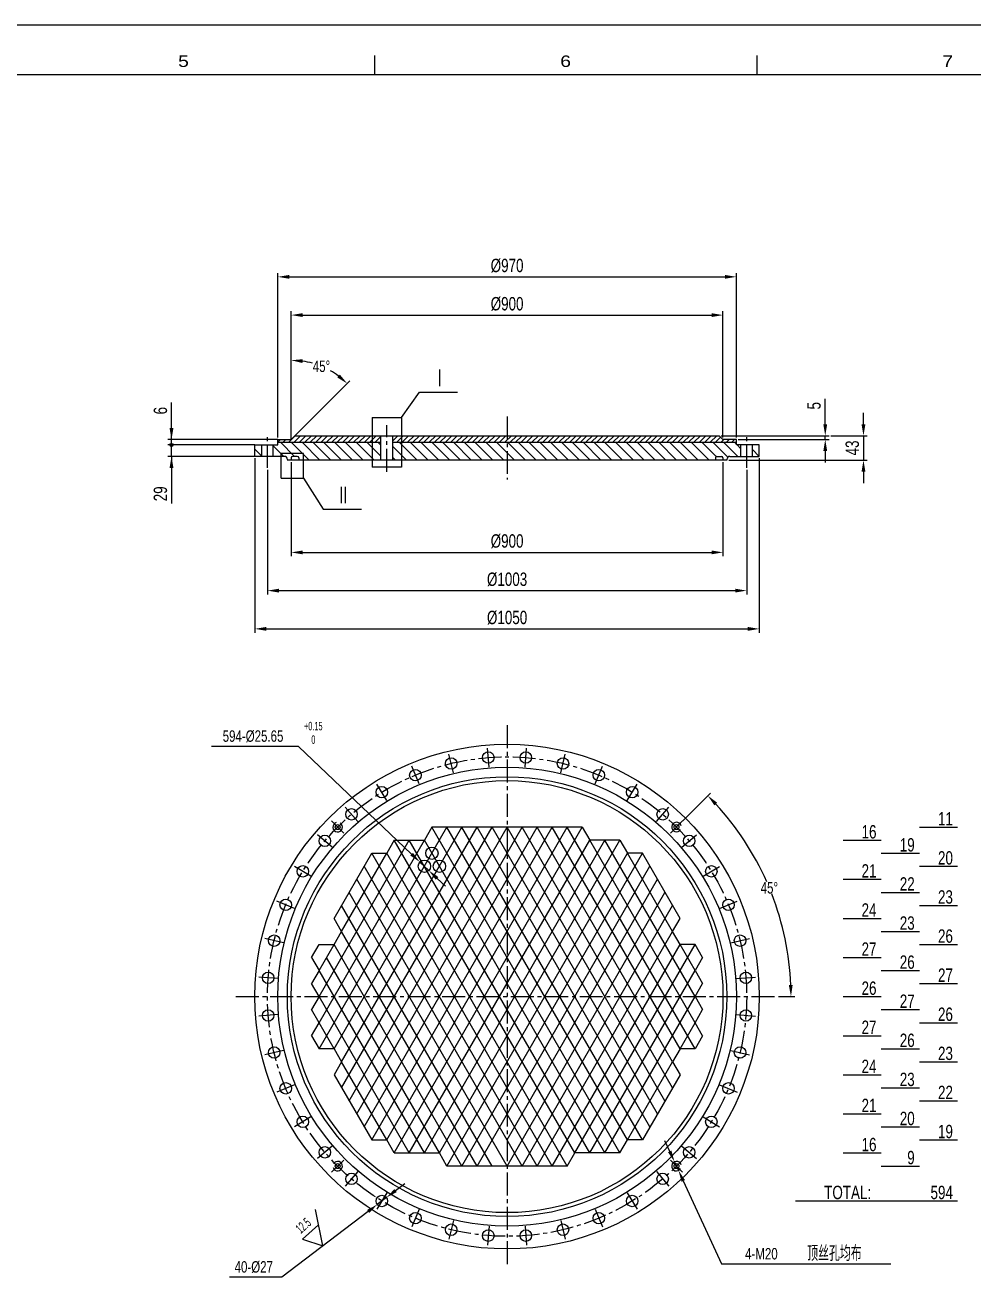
# Model space of a CAD drawing. Extents: x 0 to 840, y 0 to 594.
# Drawn here: x 435.4 to 683.5, y 268.4 to 594 of the extents above; entities that cross this region are included whole.
import ezdxf
from ezdxf.enums import TextEntityAlignment as Align

# ---------------------------------------------------------------- set-up
doc = ezdxf.new("R2010")
doc.units = 0
doc.header["$LTSCALE"] = 8
doc.linetypes.add('CENTER2', pattern=[1.125, 0.75, -0.125, 0.125, -0.125])
doc.layers.get('0').update_dxf_attribs({"color": 2, "linetype": 'CONTINUOUS'})
doc.layers.get('DEFPOINTS').update_dxf_attribs({"linetype": 'CONTINUOUS'})
for name, color, linetype in [('3', 3, 'CENTER2'), ('OT', 1, 'CONTINUOUS'), ('TEXT', 7, 'CONTINUOUS'), ('X4600A1$0$BORDER', 7, 'CONTINUOUS')]:
    doc.layers.add(name, color=color, linetype=linetype)
doc.styles.get("Standard").update_dxf_attribs({"font": 'JDECSTD', "width": 0.75, "bigfont": 'HZDX'})
doc.styles.add('X4600A1$0$STANDARD', font='AUCAD', dxfattribs={"width": 0.8})
doc.dimstyles.new('STANDARD$0', dxfattribs={"dimscale": 0, "dimtxt": 3.5, "dimasz": 3, "dimexe": 1, "dimexo": 0.5, "dimgap": 1, "dimtad": 1, "dimdsep": 46, "dimtxsty": 'Standard', "dimcen": 0, "dimclrd": 7, "dimclre": 7, "dimclrt": 7, "dimadec": 0, "dimazin": 0, "dimtfac": 0.714286, "dimtmove": 0, "dimatfit": 3, "dimfxl": 0, "dimtolj": 1, "dimarcsym": 0})
doc.dimstyles.new('STANDARD$2', dxfattribs={"dimscale": 0, "dimtxt": 3, "dimasz": 3, "dimexe": 1, "dimexo": 0.0625, "dimgap": 0.09, "dimtad": 0, "dimtih": 1, "dimtoh": 1, "dimzin": 0, "dimdsep": 46, "dimtxsty": 'Standard', "dimcen": 0.09, "dimclrt": 7, "dimazin": 0, "dimtfac": 1, "dimtofl": 0, "dimtmove": 0, "dimatfit": 3, "dimfxl": 0, "dimtolj": 1, "dimarcsym": 0})
doc.dimstyles.new('STANDARD$3', dxfattribs={"dimscale": 0, "dimtxt": 3, "dimasz": 3, "dimexe": 1, "dimexo": 0.5, "dimgap": 1, "dimtad": 1, "dimtoh": 1, "dimdsep": 46, "dimtxsty": 'Standard', "dimcen": 0, "dimclrd": 7, "dimclre": 7, "dimclrt": 7, "dimadec": 0, "dimazin": 0, "dimtfac": 0.714286, "dimtmove": 0, "dimatfit": 0, "dimfxl": 0, "dimtolj": 1, "dimarcsym": 0})

# ---------------------------------------------------------------- blocks, each defined once
blk = doc.blocks.new('*D57')
at = {"layer": 'DEFPOINTS', "color": 0}
for p in [(515.45, 503.51), (505.09, 488.21), (505.09, 485.56), (505.09, 485.56), (506.09, 486.56)]:
    blk.add_point(p, dxfattribs=at)
at = {"layer": 'TEXT', "color": 0}
for p, q in [((505.09, 488.27), (505.09, 507.29)), ((506.13, 486.6), (520.45, 500.93))]:
    blk.add_line(p, q, dxfattribs=at)
for start, end in [(74.3458, 81.703), (53.297, 60.2949)]:
    blk.add_arc((505.09, 485.56), 20.73, start, end, dxfattribs=at)
for points in [[(508.04, 505.58), (508.11, 506.57), (505.09, 506.29)], [(517.81, 502.56), (517.15, 501.8), (519.75, 500.22)]]:
    blk.add_solid(points, dxfattribs=at)
at = {"layer": 'TEXT', "color": 7, "insert": (513.02, 504.71), "char_height": 3, "attachment_point": 5}
blk.add_mtext('\\A1;45%%d', dxfattribs=at)
blk = doc.blocks.new('*D58')
at = {"layer": 'DEFPOINTS', "color": 0}
for p in [(618.09, 518.11), (505.09, 485.56), (618.09, 485.56)]:
    blk.add_point(p, dxfattribs=at)
at = {"layer": 'TEXT', "color": 7, "lineweight": -2}
for p, q in [((505.09, 486.06), (505.09, 519.11)), ((508.09, 518.11), (615.09, 518.11)), ((618.09, 486.06), (618.09, 519.11))]:
    blk.add_line(p, q, dxfattribs=at)
at = {"layer": 'TEXT', "color": 7}
for points in [[(508.09, 518.61), (508.09, 517.61), (505.09, 518.11)], [(615.09, 518.61), (615.09, 517.61), (618.09, 518.11)]]:
    blk.add_solid(points, dxfattribs=at)
at = {"layer": 'TEXT', "color": 7, "insert": (561.59, 521.02), "char_height": 3.5, "attachment_point": 5}
blk.add_mtext('\\A1;%%c900', dxfattribs=at)
blk = doc.blocks.new('*D59')
at = {"layer": 'DEFPOINTS', "color": 0}
for p in [(621.59, 528.11), (501.59, 485.56), (621.59, 485.56)]:
    blk.add_point(p, dxfattribs=at)
at = {"layer": 'TEXT', "color": 7, "lineweight": -2}
for p, q in [((501.59, 486.06), (501.59, 529.11)), ((504.59, 528.11), (618.59, 528.11)), ((621.59, 486.06), (621.59, 529.11))]:
    blk.add_line(p, q, dxfattribs=at)
at = {"layer": 'TEXT', "color": 7}
for points in [[(504.59, 528.61), (504.59, 527.61), (501.59, 528.11)], [(618.59, 528.61), (618.59, 527.61), (621.59, 528.11)]]:
    blk.add_solid(points, dxfattribs=at)
at = {"layer": 'TEXT', "color": 7, "insert": (561.59, 531.02), "char_height": 3.5, "attachment_point": 5}
blk.add_mtext('\\A1;%%c970', dxfattribs=at)
blk = doc.blocks.new('*D60')
at = {"layer": 'DEFPOINTS', "color": 0}
for p in [(505.09, 480.16), (618.09, 480.16), (618.09, 456.05)]:
    blk.add_point(p, dxfattribs=at)
at = {"layer": 'TEXT', "color": 7, "lineweight": -2}
for p, q in [((505.09, 479.66), (505.09, 455.05)), ((618.09, 479.66), (618.09, 455.05)), ((508.09, 456.05), (615.09, 456.05))]:
    blk.add_line(p, q, dxfattribs=at)
at = {"layer": 'TEXT', "color": 7}
for points in [[(508.09, 456.55), (508.09, 455.55), (505.09, 456.05)], [(615.09, 456.55), (615.09, 455.55), (618.09, 456.05)]]:
    blk.add_solid(points, dxfattribs=at)
at = {"layer": 'TEXT', "color": 7, "insert": (561.59, 458.97), "char_height": 3.5, "attachment_point": 5}
blk.add_mtext('\\A1;%%c900', dxfattribs=at)
blk = doc.blocks.new('*D61')
at = {"layer": 'DEFPOINTS', "color": 0}
for p in [(498.89, 478.16), (624.29, 478.16), (624.29, 446.05)]:
    blk.add_point(p, dxfattribs=at)
at = {"layer": 'TEXT', "color": 7, "lineweight": -2}
for p, q in [((498.89, 477.66), (498.89, 445.05)), ((624.29, 477.66), (624.29, 445.05)), ((501.89, 446.05), (621.29, 446.05))]:
    blk.add_line(p, q, dxfattribs=at)
at = {"layer": 'TEXT', "color": 7}
for points in [[(501.89, 446.55), (501.89, 445.55), (498.89, 446.05)], [(621.29, 446.55), (621.29, 445.55), (624.29, 446.05)]]:
    blk.add_solid(points, dxfattribs=at)
at = {"layer": 'TEXT', "color": 7, "insert": (561.59, 448.97), "char_height": 3.5, "attachment_point": 5}
blk.add_mtext('\\A1;%%c1003', dxfattribs=at)
blk = doc.blocks.new('*D62')
at = {"layer": 'DEFPOINTS', "color": 0}
for p in [(495.59, 481.16), (627.59, 481.16), (627.59, 436.05)]:
    blk.add_point(p, dxfattribs=at)
at = {"layer": 'TEXT', "color": 7, "lineweight": -2}
for p, q in [((495.59, 480.66), (495.59, 435.05)), ((627.59, 480.66), (627.59, 435.05)), ((498.59, 436.05), (624.59, 436.05))]:
    blk.add_line(p, q, dxfattribs=at)
at = {"layer": 'TEXT', "color": 7}
for points in [[(498.59, 436.55), (498.59, 435.55), (495.59, 436.05)], [(624.59, 436.55), (624.59, 435.55), (627.59, 436.05)]]:
    blk.add_solid(points, dxfattribs=at)
at = {"layer": 'TEXT', "color": 7, "insert": (561.59, 438.97), "char_height": 3.5, "attachment_point": 5}
blk.add_mtext('\\A1;%%c1050', dxfattribs=at)
blk = doc.blocks.new('*D63')
at = {"layer": 'DEFPOINTS', "color": 0}
for p in [(617.09, 486.56), (621.59, 485.56), (644.85, 486.56)]:
    blk.add_point(p, dxfattribs=at)
at = {"layer": 'TEXT', "color": 7, "lineweight": -2}
for p, q in [((644.85, 489.56), (644.85, 496.25)), ((617.59, 486.56), (645.85, 486.56)), ((622.09, 485.56), (645.85, 485.56)), ((644.85, 485.56), (644.85, 486.56)), ((644.85, 482.56), (644.85, 479.56))]:
    blk.add_line(p, q, dxfattribs=at)
at = {"layer": 'TEXT', "color": 7}
for points in [[(644.35, 489.56), (645.35, 489.56), (644.85, 486.56)], [(644.35, 482.56), (645.35, 482.56), (644.85, 485.56)]]:
    blk.add_solid(points, dxfattribs=at)
at = {"layer": 'TEXT', "color": 7, "insert": (641.93, 494.4), "char_height": 3.5, "attachment_point": 5, "rotation": 90}
blk.add_mtext('\\A1;5', dxfattribs=at)
blk = doc.blocks.new('*D64')
at = {"layer": 'DEFPOINTS', "color": 0}
for p in [(645.85, 486.56), (619.09, 480.16), (654.85, 480.16)]:
    blk.add_point(p, dxfattribs=at)
at = {"layer": 'TEXT', "color": 7, "lineweight": -2}
for p, q in [((654.85, 489.56), (654.85, 492.56)), ((646.35, 486.56), (655.85, 486.56)), ((654.85, 486.56), (654.85, 480.16)), ((619.59, 480.16), (655.85, 480.16)), ((654.85, 477.16), (654.85, 474.16))]:
    blk.add_line(p, q, dxfattribs=at)
at = {"layer": 'TEXT', "color": 7}
for points in [[(654.35, 489.56), (655.35, 489.56), (654.85, 486.56)], [(654.35, 477.16), (655.35, 477.16), (654.85, 480.16)]]:
    blk.add_solid(points, dxfattribs=at)
at = {"layer": 'TEXT', "color": 7, "insert": (651.93, 483.36), "char_height": 3.5, "attachment_point": 5, "rotation": 90}
blk.add_mtext('\\A1;43', dxfattribs=at)
blk = doc.blocks.new('*D65')
at = {"layer": 'DEFPOINTS', "color": 0}
for p in [(607.51, 385.81), (604.33, 382.62), (633.35, 359.11), (490.59, 339.88), (632.59, 339.88)]:
    blk.add_point(p, dxfattribs=at)
at = {"layer": 'TEXT', "color": 0}
for p, q in [((607.56, 385.85), (614.83, 393.12)), ((632.65, 339.88), (636.88, 339.88))]:
    blk.add_line(p, q, dxfattribs=at)
for start, end in [(23.8338, 42.6862), (2.3138, 21.1789)]:
    blk.add_arc((561.59, 339.88), 74.29, start, end, dxfattribs=at)
for points in [[(615.84, 389.9), (616.56, 390.59), (614.12, 392.41)], [(636.32, 342.89), (635.32, 342.87), (635.88, 339.88)]]:
    blk.add_solid(points, dxfattribs=at)
at = {"layer": 'TEXT', "color": 7, "insert": (630.22, 368.31), "char_height": 3, "attachment_point": 5}
blk.add_mtext('\\A1;45%%d', dxfattribs=at)
blk = doc.blocks.new('*D88')
at = {"layer": 'DEFPOINTS', "color": 0}
for p in [(538.78, 375.06), (541.1, 372.86)]:
    blk.add_point(p, dxfattribs=at)
at = {"layer": 'TEXT', "color": 7, "lineweight": -2}
for p, q in [((506.96, 405.31), (484.26, 405.31)), ((536.61, 377.13), (506.96, 405.31)), ((541.1, 372.86), (538.78, 375.06)), ((543.28, 370.79), (545.45, 368.72))]:
    blk.add_line(p, q, dxfattribs=at)
at = {"layer": 'TEXT', "color": 7}
for points in [[(536.95, 377.49), (536.26, 376.77), (538.78, 375.06)], [(543.62, 371.15), (542.93, 370.43), (541.1, 372.86)]]:
    blk.add_solid(points, dxfattribs=at)
at = {"layer": 'TEXT', "color": 7, "insert": (495.11, 407.96), "char_height": 3, "attachment_point": 5}
blk.add_mtext('\\A1;594-%%C25.65', dxfattribs=at)
blk = doc.blocks.new('*D89')
at = {"layer": 'DEFPOINTS', "color": 0}
for p in [(530.02, 287.33), (527.63, 285.51)]:
    blk.add_point(p, dxfattribs=at)
at = {"layer": 'TEXT', "color": 7, "lineweight": -2}
for p, q in [((532.41, 289.14), (534.79, 290.96)), ((530.02, 287.33), (527.63, 285.51)), ((525.24, 283.69), (502.65, 266.5)), ((502.65, 266.5), (488.95, 266.5))]:
    blk.add_line(p, q, dxfattribs=at)
at = {"layer": 'TEXT', "color": 7}
for points in [[(532.1, 289.54), (532.71, 288.75), (530.02, 287.33)], [(524.94, 284.09), (525.55, 283.3), (527.63, 285.51)]]:
    blk.add_solid(points, dxfattribs=at)
at = {"layer": 'TEXT', "color": 7, "insert": (495.3, 269.14), "char_height": 3, "attachment_point": 5}
blk.add_mtext('\\A1;40-%%C27', dxfattribs=at)

msp = doc.modelspace()

# ---------------------------------------------------------------- hatches: boundary and pattern name
at = {"layer": 'TEXT'}
h = msp.add_hatch(dxfattribs=at)
h.set_pattern_fill('_USER', color=256, angle=45, style=0, pattern_type=0)
h.set_pattern_definition([(45, (-14.3645, 0), (-0.7071068, 0.7071068), [])])
h.paths.add_polyline_path([(506.086, 486.556), (505.086, 485.556), (501.586, 485.556), (501.586, 484.856), (526.253, 484.856), (526.253, 486.556)])
h.paths.add_polyline_path([(528.524, 484.856), (528.524, 486.556), (526.253, 486.556), (526.253, 484.856)])
h.paths.add_polyline_path([(533.955, 484.856), (533.955, 486.556), (531.684, 486.556), (531.684, 484.856)])
h.paths.add_polyline_path([(533.955, 486.556), (533.955, 484.856), (561.586, 484.856), (561.586, 486.556)])
h.paths.add_polyline_path([(561.586, 486.556), (561.586, 484.856), (621.586, 484.856), (621.586, 485.556), (618.086, 485.556), (617.086, 486.556)])
h = msp.add_hatch(dxfattribs=at)
h.set_pattern_fill('_USER', color=256, scale=2, angle=135, style=0, pattern_type=0)
h.set_pattern_definition([(135, (0, 0), (-1.4142136, -1.4142136), [])])
h.paths.add_polyline_path([(622.786, 484.156), (621.586, 484.156), (621.586, 484.856), (561.586, 484.856), (561.586, 480.156), (616.086, 480.156), (616.086, 480.756, -0.4142136), (616.486, 481.156), (617.686, 481.156, -0.4142136), (618.086, 480.756), (618.086, 480.156), (619.086, 480.156), (619.086, 480.356, -0.4142136), (619.886, 481.156), (622.786, 481.156)])
h.paths.add_polyline_path([(561.586, 484.856), (533.955, 484.856), (533.955, 480.156), (561.586, 480.156)])
h.paths.add_polyline_path([(533.955, 484.856), (531.684, 484.856), (531.684, 480.156), (533.955, 480.156)])
h.paths.add_polyline_path([(528.524, 484.856), (526.253, 484.856), (526.253, 480.156), (528.524, 480.156)])
h.paths.add_polyline_path([(526.253, 484.856), (501.586, 484.856), (501.586, 484.156), (500.386, 484.156), (500.386, 481.156), (502.431, 481.156), (502.431, 481.89), (508.318, 481.89), (508.318, 480.156), (526.253, 480.156)])
h.paths.add_polyline_path([(497.386, 484.156), (495.586, 484.156), (495.586, 481.156), (497.386, 481.156)])
h.paths.add_polyline_path([(627.586, 484.156), (625.786, 484.156), (625.786, 481.156), (627.586, 481.156)])
h.paths.add_polyline_path([(508.318, 481.89), (502.431, 481.89), (502.431, 481.156), (503.286, 481.156, -0.4142136), (504.086, 480.356), (504.086, 480.156), (505.086, 480.156), (505.086, 480.756, -0.4142136), (505.486, 481.156), (506.686, 481.156, -0.4142136), (507.086, 480.756), (507.086, 480.156), (508.318, 480.156)])

# ---------------------------------------------------------------- linework, layer by layer
msp.add_line((0, 594), (840, 594))
at = {"layer": '3'}
for p, q in [((530.104, 477.156), (530.104, 489.356)), ((561.586, 491.556), (561.586, 475.156)), ((498.886, 478.156), (498.886, 487.156)), ((624.286, 478.156), (624.286, 487.156)), ((561.586, 410.879), (561.586, 268.879)), ((556.863, 399.893), (556.47, 404.878)), ((566.309, 399.893), (566.701, 404.878)), ((547.533, 398.416), (546.365, 403.277)), ((575.639, 398.416), (576.807, 403.277)), ((538.548, 395.496), (536.635, 400.116)), ((584.623, 395.496), (586.537, 400.116)), ((530.132, 391.208), (527.519, 395.471)), ((593.04, 391.208), (595.653, 395.471)), ((522.489, 385.655), (519.242, 389.457)), ((600.683, 385.655), (603.93, 389.457)), ((518.841, 382.624), (515.659, 385.806)), ((604.331, 382.624), (607.513, 385.806)), ((515.809, 378.976), (512.007, 382.223)), ((607.362, 378.976), (611.164, 382.223)), ((510.257, 371.333), (505.994, 373.946)), ((612.915, 371.333), (617.178, 373.946)), ((505.968, 362.916), (501.349, 364.83)), ((617.203, 362.916), (621.823, 364.83)), ((503.049, 353.932), (498.187, 355.1)), ((620.123, 353.932), (624.984, 355.1)), ((501.572, 344.602), (496.587, 344.994)), ((621.6, 344.602), (626.585, 344.994)), ((490.586, 339.879), (632.586, 339.879)), ((501.572, 335.156), (496.587, 334.763)), ((621.6, 335.156), (626.585, 334.763)), ((503.049, 325.826), (498.187, 324.658)), ((620.123, 325.826), (624.984, 324.658)), ((505.968, 316.841), (501.349, 314.928)), ((617.203, 316.841), (621.823, 314.928)), ((510.257, 308.425), (505.994, 305.812)), ((612.915, 308.425), (617.178, 305.812)), ((515.809, 300.782), (512.007, 297.535)), ((607.362, 300.782), (611.164, 297.535)), ((518.841, 297.134), (515.659, 293.952)), ((604.331, 297.134), (607.513, 293.952)), ((522.489, 294.102), (519.242, 290.3)), ((600.683, 294.102), (603.93, 290.3)), ((530.132, 288.55), (527.519, 284.287)), ((593.04, 288.55), (595.653, 284.287)), ((538.548, 284.261), (536.635, 279.642)), ((584.623, 284.261), (586.537, 279.642)), ((547.533, 281.342), (546.365, 276.48)), ((575.639, 281.342), (576.807, 276.48)), ((556.863, 279.865), (556.47, 274.88)), ((566.309, 279.865), (566.701, 274.88))]:
    msp.add_line(p, q, dxfattribs=at)
msp.add_circle((561.586, 339.879), 62.7, dxfattribs=at)
at = {"layer": 'OT'}
for p, q in [((29, 581), (825, 581)), ((538.654, 497.952), (548.654, 497.952)), ((501.586, 485.556), (505.086, 485.556)), ((501.586, 484.156), (501.586, 485.556)), ((505.086, 485.556), (506.086, 486.556)), ((506.086, 486.556), (617.086, 486.556)), ((528.524, 480.156), (528.524, 486.556)), ((531.684, 480.156), (531.684, 486.556)), ((618.086, 485.556), (617.086, 486.556)), ((621.586, 485.556), (618.086, 485.556)), ((621.586, 484.156), (621.586, 485.556)), ((495.586, 484.156), (501.586, 484.156)), ((495.586, 481.156), (495.586, 484.156)), ((497.386, 481.156), (497.386, 484.156)), ((500.386, 481.156), (500.386, 484.156)), ((501.586, 484.856), (528.524, 484.856)), ((531.684, 484.856), (621.586, 484.856)), ((627.586, 484.156), (621.586, 484.156)), ((622.786, 481.156), (622.786, 484.156)), ((625.786, 481.156), (625.786, 484.156)), ((627.586, 481.156), (627.586, 484.156)), ((503.286, 481.156), (495.586, 481.156)), ((619.086, 480.156), (504.061, 480.156)), ((504.086, 480.356), (504.086, 480.156)), ((505.086, 480.756), (505.086, 480.156)), ((506.686, 481.156), (505.486, 481.156)), ((507.086, 480.756), (507.086, 480.156)), ((616.086, 480.756), (616.086, 480.156)), ((616.486, 481.156), (617.686, 481.156)), ((618.086, 480.756), (618.086, 480.156)), ((619.086, 480.356), (619.086, 480.156)), ((619.886, 481.156), (627.586, 481.156)), ((513.46, 467.336), (523.46, 467.336)), ((541.91, 384.183), (539.942, 380.775)), ((581.262, 384.183), (541.91, 384.183)), ((581.262, 384.183), (583.23, 380.775)), ((532.072, 380.775), (530.104, 377.367)), ((532.072, 380.775), (539.942, 380.775)), ((591.1, 380.775), (583.23, 380.775)), ((591.1, 380.775), (593.068, 377.367)), ((516.331, 360.327), (526.169, 377.367)), ((526.169, 377.367), (530.104, 377.367)), ((597.003, 377.367), (593.068, 377.367)), ((606.841, 360.327), (597.003, 377.367)), ((518.298, 356.919), (516.331, 360.327)), ((604.874, 356.919), (606.841, 360.327)), ((516.331, 353.511), (518.298, 356.919)), ((606.841, 353.511), (604.874, 356.919)), ((510.428, 350.103), (512.395, 353.511)), ((512.395, 353.511), (516.331, 353.511)), ((610.777, 353.511), (606.841, 353.511)), ((612.744, 350.103), (610.777, 353.511)), ((510.428, 350.103), (512.395, 346.695)), ((612.744, 350.103), (610.777, 346.695)), ((512.395, 346.695), (510.428, 343.287)), ((610.777, 346.695), (612.744, 343.287)), ((512.395, 339.879), (510.428, 343.287)), ((610.777, 339.879), (612.744, 343.287)), ((512.395, 339.879), (510.428, 336.471)), ((610.777, 339.879), (612.744, 336.471)), ((512.395, 333.063), (510.428, 336.471)), ((610.777, 333.063), (612.744, 336.471)), ((510.428, 329.655), (512.395, 333.063)), ((612.744, 329.655), (610.777, 333.063)), ((510.428, 329.655), (512.395, 326.247)), ((612.744, 329.655), (610.777, 326.247)), ((516.331, 326.247), (512.395, 326.247)), ((516.331, 326.247), (518.298, 322.839)), ((606.841, 326.247), (604.874, 322.839)), ((610.777, 326.247), (606.841, 326.247)), ((518.298, 322.839), (516.331, 319.431)), ((604.874, 322.839), (606.841, 319.431)), ((516.331, 319.431), (526.169, 302.391)), ((606.841, 319.431), (597.003, 302.391)), ((526.169, 302.391), (530.104, 302.391)), ((532.072, 298.983), (530.104, 302.391)), ((591.1, 298.983), (593.068, 302.391)), ((597.003, 302.391), (593.068, 302.391)), ((532.072, 298.983), (543.877, 298.983)), ((545.845, 295.575), (543.877, 298.983)), ((577.327, 295.575), (579.295, 298.983)), ((591.1, 298.983), (579.295, 298.983)), ((577.327, 295.575), (545.845, 295.575))]:
    msp.add_line(p, q, dxfattribs=at)
for centre, radius in [((561.586, 339.879), 66), ((556.667, 402.386), 1.5), ((566.505, 402.386), 1.5), ((546.949, 400.847), 1.5), ((576.223, 400.847), 1.5), ((561.586, 339.879), 60), ((561.586, 339.879), 57.5), ((537.592, 397.806), 1.5), ((585.58, 397.806), 1.5), ((561.586, 339.879), 56.5), ((528.825, 393.339), 1.5), ((594.347, 393.339), 1.5), ((520.866, 387.556), 1.5), ((602.306, 387.556), 1.5), ((517.25, 384.215), 0.65), ((605.922, 384.215), 0.65), ((513.908, 380.599), 1.5), ((609.263, 380.599), 1.5), ((541.91, 377.367), 1.6), ((539.942, 373.959), 1.6), ((543.877, 373.959), 1.6), ((508.125, 372.64), 1.5), ((615.046, 372.64), 1.5), ((503.659, 363.873), 1.5), ((619.513, 363.873), 1.5), ((500.618, 354.516), 1.5), ((622.554, 354.516), 1.5), ((499.079, 344.798), 1.5), ((624.093, 344.798), 1.5), ((499.079, 334.96), 1.5), ((624.093, 334.96), 1.5), ((500.618, 325.242), 1.5), ((622.554, 325.242), 1.5), ((503.659, 315.885), 1.5), ((619.513, 315.885), 1.5), ((508.125, 307.118), 1.5), ((615.046, 307.118), 1.5), ((513.908, 299.159), 1.5), ((609.263, 299.159), 1.5), ((517.25, 295.543), 0.65), ((520.866, 292.201), 1.5), ((602.306, 292.201), 1.5), ((605.922, 295.543), 0.65), ((528.825, 286.418), 1.5), ((594.347, 286.418), 1.5), ((537.592, 281.952), 1.5), ((585.58, 281.952), 1.5), ((546.949, 278.911), 1.5), ((576.223, 278.911), 1.5), ((556.667, 277.372), 1.5), ((566.505, 277.372), 1.5)]:
    msp.add_circle(centre, radius, dxfattribs=at)
for centre, radius, start, end in [((503.286, 480.356), 0.8, 0, 90), ((505.486, 480.756), 0.4, 90, 180), ((506.686, 480.756), 0.4, 0, 90), ((616.486, 480.756), 0.4, 90, 180), ((617.686, 480.756), 0.4, 0, 90), ((619.886, 480.356), 0.8, 90, 180)]:
    msp.add_arc(centre, radius, start, end, dxfattribs=at)
at = {"layer": 'TEXT', "color": 7}
for p, q in [((473.768, 481.156), (473.768, 495.25)), ((473.768, 487.156), (473.768, 490.156)), ((501.586, 485.556), (472.768, 485.556)), ((495.586, 484.156), (472.768, 484.156)), ((495.586, 481.156), (472.768, 481.156)), ((473.768, 481.156), (473.768, 478.156)), ((473.768, 478.156), (473.768, 468.838)), ((604.146, 299.405), (602.893, 302.13)), ((605.399, 296.679), (606.444, 294.408)), ((607.697, 291.682), (617.672, 269.985))]:
    msp.add_line(p, q, dxfattribs=at)
at = {"layer": 'TEXT'}
for p, q in [((533.955, 491.303), (538.654, 497.952)), ((526.253, 491.303), (526.253, 478.307)), ((526.253, 491.303), (533.955, 491.303)), ((533.955, 491.303), (533.955, 478.307)), ((505.086, 485.556), (505.086, 488.206)), ((502.431, 475.456), (502.431, 481.89)), ((508.318, 481.89), (502.431, 481.89)), ((508.318, 475.456), (508.318, 481.89)), ((502.431, 475.456), (508.318, 475.456)), ((508.318, 475.456), (513.46, 467.336)), ((533.955, 478.307), (526.253, 478.307)), ((512.395, 326.247), (545.845, 384.183)), ((516.331, 326.247), (549.78, 384.183)), ((518.298, 322.839), (553.715, 384.183)), ((518.298, 316.023), (557.651, 384.183)), ((520.266, 312.615), (561.586, 384.183)), ((522.233, 309.207), (565.521, 384.183)), ((524.201, 305.799), (569.456, 384.183)), ((526.169, 302.391), (573.392, 384.183)), ((530.104, 302.391), (577.327, 384.183)), ((532.072, 298.983), (581.262, 384.183)), ((591.1, 298.983), (541.91, 384.183)), ((593.068, 302.391), (545.845, 384.183)), ((597.003, 302.391), (549.78, 384.183)), ((598.971, 305.799), (553.715, 384.183)), ((600.938, 309.207), (557.651, 384.183)), ((602.906, 312.615), (561.586, 384.183)), ((604.874, 316.023), (565.521, 384.183)), ((604.874, 322.839), (569.456, 384.183)), ((606.841, 326.247), (573.392, 384.183)), ((610.777, 326.247), (577.327, 384.183)), ((669.498, 384.183), (679.498, 384.183)), ((512.395, 333.063), (539.942, 380.775)), ((512.395, 339.879), (536.007, 380.775)), ((579.295, 298.983), (532.072, 380.775)), ((536.007, 298.983), (583.23, 380.775)), ((583.23, 298.983), (536.007, 380.775)), ((539.942, 298.983), (587.165, 380.775)), ((587.165, 298.983), (539.942, 380.775)), ((543.877, 298.983), (591.1, 380.775)), ((610.777, 333.063), (583.23, 380.775)), ((610.777, 339.879), (587.165, 380.775)), ((649.498, 380.775), (659.498, 380.775)), ((518.298, 356.919), (530.104, 377.367)), ((573.392, 295.575), (526.169, 377.367)), ((577.327, 295.575), (530.104, 377.367)), ((545.845, 295.575), (593.068, 377.367)), ((549.78, 295.575), (597.003, 377.367)), ((604.874, 356.919), (593.068, 377.367)), ((659.498, 377.367), (669.498, 377.367)), ((569.456, 295.575), (524.201, 373.959)), ((553.715, 295.575), (598.971, 373.959)), ((669.498, 373.959), (679.498, 373.959)), ((565.521, 295.575), (522.233, 370.551)), ((561.586, 302.391), (600.938, 370.551)), ((649.498, 370.551), (659.498, 370.551)), ((561.586, 295.575), (520.266, 367.143)), ((561.586, 295.575), (602.906, 367.143)), ((659.498, 367.143), (669.498, 367.143)), ((557.651, 295.575), (518.298, 363.735)), ((565.521, 295.575), (604.874, 363.735)), ((669.498, 363.735), (679.498, 363.735)), ((649.498, 360.327), (659.498, 360.327)), ((553.715, 295.575), (518.298, 356.919)), ((569.456, 295.575), (604.874, 356.919)), ((659.498, 356.919), (669.498, 356.919)), ((512.395, 346.695), (516.331, 353.511)), ((549.78, 295.575), (516.331, 353.511)), ((573.392, 295.575), (606.841, 353.511)), ((579.295, 298.983), (610.777, 353.511)), ((610.777, 346.695), (606.841, 353.511)), ((669.498, 353.511), (679.498, 353.511)), ((543.877, 298.983), (514.363, 350.103)), ((649.498, 350.103), (659.498, 350.103)), ((539.942, 298.983), (512.395, 346.695)), ((583.23, 298.983), (610.777, 346.695)), ((659.498, 346.695), (669.498, 346.695)), ((669.498, 343.287), (679.498, 343.287)), ((536.007, 298.983), (512.395, 339.879)), ((587.165, 298.983), (610.777, 339.879)), ((649.498, 339.879), (659.498, 339.879)), ((659.498, 336.471), (669.498, 336.471)), ((516.331, 326.247), (512.395, 333.063)), ((606.841, 326.247), (610.777, 333.063)), ((669.498, 333.063), (679.498, 333.063)), ((649.498, 329.655), (659.498, 329.655)), ((659.498, 326.247), (669.498, 326.247)), ((530.104, 302.391), (518.298, 322.839)), ((593.068, 302.391), (604.874, 322.839)), ((669.498, 322.839), (679.498, 322.839)), ((649.498, 319.431), (659.498, 319.431)), ((659.498, 316.023), (669.498, 316.023)), ((669.498, 312.615), (679.498, 312.615)), ((649.498, 309.207), (659.498, 309.207)), ((659.498, 305.799), (669.498, 305.799)), ((669.498, 302.391), (679.498, 302.391)), ((649.498, 298.983), (659.498, 298.983)), ((659.498, 295.575), (669.498, 295.575)), ((513.369, 274.657), (511.441, 284.192)), ((637.102, 286.452), (679.498, 286.452)), ((512.254, 280.173), (508.035, 276.449)), ((508.035, 276.449), (513.369, 274.657)), ((617.672, 269.985), (662.004, 269.985))]:
    msp.add_line(p, q, dxfattribs=at)
for radius in [0.4, 0.2]:
    msp.add_circle((473.768, 484.156), radius, dxfattribs=at)
for centre, start, end in [((517.25, 384.215), 106.34445, 60.04914), ((605.922, 384.215), 16.34445, 330.04914), ((517.25, 295.543), 196.34445, 150.04914), ((605.922, 295.543), 16.34445, 330.04914)]:
    msp.add_arc(centre, 1.25, start, end, dxfattribs=at)
at = {"layer": 'TEXT', "color": 7}
for points in [[(473.268, 488.556), (474.268, 488.556), (473.768, 485.556)], [(473.268, 478.156), (474.268, 478.156), (473.768, 481.156)], [(604.6, 299.614), (603.692, 299.196), (605.399, 296.679)], [(608.151, 291.891), (607.243, 291.473), (606.444, 294.408)]]:
    msp.add_solid(points, dxfattribs=at)
at = {"layer": 'X4600A1$0$BORDER', "color": 3}
for p, q in [((527, 581), (527, 586)), ((627, 581), (627, 586))]:
    msp.add_line(p, q, dxfattribs=at)

# ---------------------------------------------------------------- texts
at = {"color": 7}
for s, height, width, p in [('+0.15', 2.2, 0.6, (510.867, 410.624)), ('0', 2.2, 0.6, (510.88, 407.087)), ('顶丝孔均布', 4, 0.75, (647.252, 272.937))]:
    msp.add_text(s, height=height, dxfattribs=dict(at, width=width)).set_placement(p, align=Align.MIDDLE)
at = {"color": 7, "width": 0.75}
for s, p in [('11', (678.259, 384.637)), ('16', (658.259, 381.229)), ('19', (668.259, 377.821)), ('20', (678.259, 374.413)), ('21', (658.259, 371.005)), ('22', (668.259, 367.597)), ('23', (678.259, 364.189)), ('24', (658.259, 360.781)), ('23', (668.259, 357.373)), ('26', (678.259, 353.965)), ('27', (658.259, 350.557)), ('26', (668.259, 347.149)), ('27', (678.259, 343.741)), ('26', (658.259, 340.333)), ('27', (668.259, 336.925)), ('26', (678.259, 333.517)), ('27', (658.259, 330.109)), ('26', (668.259, 326.7)), ('23', (678.259, 323.292)), ('24', (658.259, 319.884)), ('23', (668.259, 316.476)), ('22', (678.259, 313.068)), ('21', (658.259, 309.66)), ('20', (668.259, 306.252)), ('19', (678.259, 302.844)), ('16', (658.259, 299.436)), ('9', (668.259, 296.028)), ('TOTAL:', (656.862, 286.906)), ('594', (678.259, 286.906))]:
    msp.add_text(s, height=3.5, dxfattribs=at).set_placement(p, align=Align.RIGHT)
at = {"layer": 'TEXT', "color": 7, "width": 0.75}
for s, height, p in [('Ⅰ', 5, (542.157, 499.019)), ('Ⅱ', 5, (516.963, 468.403)), ('4-M20', 3, (623.878, 271.127))]:
    msp.add_text(s, height=height, dxfattribs=at).set_placement(p)
for s, p in [('6', (472.603, 492.133)), ('29', (472.603, 469.414))]:
    msp.add_text(s, height=3.5, rotation=90, dxfattribs=at).set_placement(p)
at = {"layer": 'TEXT', "width": 0.6}
msp.add_text('12.5', height=2.5, rotation=41.43457, dxfattribs=at).set_placement((508.242, 279.988), align=Align.MIDDLE)
at = {"layer": 'X4600A1$0$BORDER', "color": 3, "style": 'X4600A1$0$STANDARD', "oblique": 0.00002, "width": 1.16}
for s, p, p2 in [('5', (475.5, 583), (478.306, 583)), ('6', (575.5, 583), (578.306, 583)), ('7', (675.5, 583), (678.306, 583))]:
    msp.add_text(s, height=3, dxfattribs=at).set_placement(p, p2, align=Align.FIT)

# ---------------------------------------------------------------- dimensions: what is measured, and where the dimension line sits
at = {"layer": 'TEXT'}
for base, p1, p2, text, picture, middle in [((621.586, 528.106), (501.586, 485.556), (621.586, 485.556), '%%c970', '*D59', (561.586, 531.022)), ((618.086, 518.106), (505.086, 485.556), (618.086, 485.556), '%%c900', '*D58', (561.586, 521.022)), ((627.586, 436.053), (495.586, 481.156), (627.586, 481.156), '%%c1050', '*D62', (561.586, 438.969)), ((618.086, 456.053), (505.086, 480.156), (618.086, 480.156), '%%c900', '*D60', (561.586, 458.969)), ((624.286, 446.053), (498.886, 478.156), (624.286, 478.156), '%%c1003', '*D61', (561.586, 448.969))]:
    dim = msp.add_linear_dim(base=base, p1=p1, p2=p2, text=text, dimstyle='STANDARD$0', override={"dimscale": 1}, dxfattribs=at)
    dim.commit()
    dim.dimension.update_dxf_attribs({"geometry": picture, "text_midpoint": middle})
for base, line1, line2, picture, middle in [((515.453, 503.513), ((505.086, 485.556), (506.086, 486.556)), ((505.086, 485.556), (505.086, 488.206)), '*D57', (513.021, 504.713)), ((633.348, 359.107), ((604.331, 382.624), (607.513, 385.806)), ((490.586, 339.879), (632.586, 339.879)), '*D65', (630.224, 368.31))]:
    dim = msp.add_angular_dim_2l(base=base, line1=line1, line2=line2, text='45%%d', dimstyle='STANDARD$2', override={"dimscale": 1, "dimdec": 0, "dimadec": 0}, dxfattribs=at)
    dim.commit()
    dim.dimension.update_dxf_attribs({"geometry": picture, "text_midpoint": middle})
for base, p1, p2, text, picture, middle in [((644.849, 486.556), (621.586, 485.556), (617.086, 486.556), '5', '*D63', (641.933, 494.403)), ((654.849, 480.156), (645.849, 486.556), (619.086, 480.156), '43', '*D64', (651.933, 483.356))]:
    dim = msp.add_linear_dim(base=base, p1=p1, p2=p2, angle=90, text=text, dimstyle='STANDARD$0', override={"dimscale": 1}, dxfattribs=at)
    dim.commit()
    dim.dimension.update_dxf_attribs({"geometry": picture, "text_midpoint": middle})
for p1, p2, text, picture, middle in [((541.102, 372.857), (538.782, 375.062), '594-%%C25.65', '*D88', (495.109, 405.315)), ((530.019, 287.327), (527.632, 285.51), '40-%%C27', '*D89', (495.302, 266.502))]:
    dim = msp.add_diameter_dim_2p(p1=p1, p2=p2, text=text, dimstyle='STANDARD$3', override={"dimscale": 1}, dxfattribs=at)
    dim.commit()
    dim.dimension.update_dxf_attribs({"geometry": picture, "text_midpoint": middle, "dimtype": 163})

doc.saveas('drawing.dxf')
